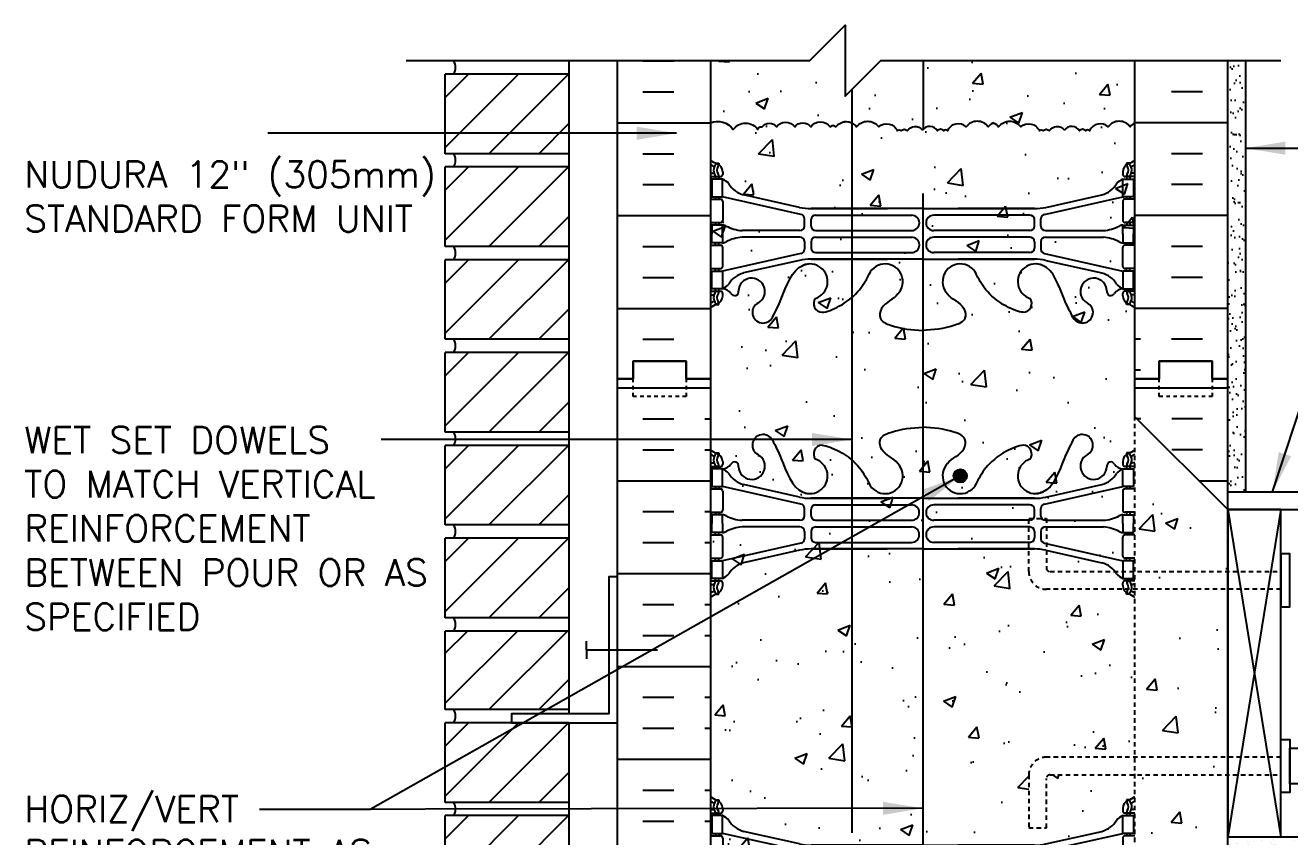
# Model space of a CAD drawing. Header units: inches. Extents: x 155.2 to 215.1, y 95.5 to 189.3.
# Drawn here: x 155.2 to 190.94, y 143.9 to 166.85 of the extents above; entities that cross this region are included whole.
import ezdxf

# ---------------------------------------------------------------- set-up
doc = ezdxf.new("R2010")
doc.units = ezdxf.units.IN
doc.header["$MEASUREMENT"] = 0
doc.linetypes.add('DASHED2', pattern=[0.375, 0.25, -0.125])
doc.linetypes.add('HIDDEN2', pattern=[0.1875, 0.125, -0.0625])
for name, color, linetype in [('HATCH', 12, 'Continuous'), ('LINE15', 9, 'Continuous'), ('LINE18', 9, 'Continuous'), ('line25', 2, 'Continuous'), ('LINE3', 3, 'Continuous'), ('LINE50', 5, 'Continuous'), ('LINE9', 9, 'Continuous'), ('TEXT', 4, 'Continuous'), ('Web_Edge', 9, 'Continuous')]:
    doc.layers.add(name, color=color, linetype=linetype)
doc.styles.add('DIM', font='romans.shx', dxfattribs={"width": 0.7})
doc.styles.add('ROMANS', font='romans.shx', dxfattribs={"height": 0.75})
doc.dimstyles.new('ext_12', dxfattribs={"dimscale": 12, "dimtxt": 0.09375, "dimasz": 0.09375, "dimexe": 0.09375, "dimexo": 0.0625, "dimgap": 0.0625, "dimtad": 1, "dimdec": 1, "dimzin": 3, "dimdsep": 46, "dimlunit": 4, "dimtxsty": 'DIM', "dimcen": 0.09, "dimdle": 0.09375, "dimclrt": 4, "dimadec": 0, "dimazin": 0, "dimtfac": 1, "dimtdec": 1, "dimtmove": 2, "dimatfit": 3, "dimfxl": 1, "dimfrac": 2, "dimtolj": 1, "dimtzin": 0, "dimarcsym": 0})
pattern_1 = [(37.5, (78.10745, 23.5292), (-0.0157483, 0.48170594), [0, -0.38, 0, -0.425, 0, -0.40625]), (7.5, (78.10745, 23.5292), (0.4424442, 0.7055365), [0, -0.205, 0, -0.3425, 0, -0.13125]), (327.5, (77.79995, 23.5292), (0.7785355, 0.0014148), [0, -0.125, 0, -0.45, 0, -0.5875]), (317.5, (77.79995, 23.5292), (0.7515317, 0.219419), [0, -0.0625, 0, -0.295, 0, -0.3375])]
pattern_2 = [(50, (174.5685, 128.8495), (3.5863, -0.31376), [0.375, -4.125]), (355, (174.5685, 128.8495), (-0.69376, 3.76096), [0.3, -3.3]), (100.451, (174.8674, 128.8234), (2.89255, 3.4472), [0.3187, -3.5057]), (46.184, (174.5685, 129.8495), (5.3362, -0.8276), [0.5625, -6.1875]), (96.636, (175.013, 129.7805), (4.6733, 4.8706), [0.47805, -5.25856]), (351.184, (174.5685, 129.8495), (4.6733, 4.8706), [0.45, -4.95]), (21, (175.0685, 129.5995), (2.98454, -2.0131), [0.375, -4.125]), (326, (175.0685, 129.5995), (1.21658, 3.62575), [0.3, -3.3]), (71.451, (175.3172, 129.4317), (4.2011, 1.61265), [0.3187, -3.5057]), (37.5, (174.5685, 128.8495), (0.0608, 1.66447), [0, -3.26, 0, -3.35, 0, -3.3125]), (7.5, (174.5685, 128.8495), (1.31535, 1.97206), [0, -1.91, 0, -3.185, 0, -1.2625]), (327.5, (173.4535, 128.8495), (2.66911, -0.112774), [0, -1.25, 0, -3.9, 0, -5.175]), (317.5, (172.9535, 128.8495), (2.91593, 0.50052), [0, -1.625, 0, -2.59, 0, -3.675])]

# ---------------------------------------------------------------- blocks, each defined once
blk = doc.blocks.new('12-inch Hinge Pin Web')
at = {"layer": 'Web_Edge'}
for p, q in [((349.969, 208.905), (350.059, 208.905)), ((350.059, 208.905), (350.059, 208.863)), ((361.677, 208.905), (361.587, 208.905)), ((361.587, 208.905), (361.587, 208.863)), ((349.823, 208.626), (349.901, 208.626)), ((349.823, 208.526), (350.107, 208.526)), ((349.969, 208.526), (349.969, 208.456)), ((350.059, 208.526), (350.059, 208.456)), ((350.169, 208.656), (350.169, 208.588)), ((361.477, 208.656), (361.477, 208.588)), ((361.823, 208.526), (361.54, 208.526)), ((361.587, 208.526), (361.587, 208.456)), ((361.677, 208.526), (361.677, 208.456)), ((361.823, 208.626), (361.746, 208.626)), ((349.823, 207.886), (350.107, 207.886)), ((349.969, 207.956), (349.969, 207.886)), ((350.059, 207.956), (350.059, 207.886)), ((352.382, 207.459), (350.164, 207.956)), ((350.169, 207.823), (350.169, 207.288)), ((352.339, 207.658), (350.758, 208.011)), ((359.265, 207.459), (361.482, 207.956)), ((359.308, 207.658), (360.889, 208.011)), ((361.477, 207.823), (361.477, 207.288)), ((361.823, 207.886), (361.54, 207.886)), ((361.587, 207.956), (361.587, 207.886)), ((361.677, 207.956), (361.677, 207.886)), ((352.48, 207.125), (352.48, 207.337)), ((352.666, 207.622), (354.823, 207.622)), ((355.823, 207.622), (352.666, 207.622)), ((352.792, 207.435), (355.511, 207.435)), ((355.823, 207.622), (358.981, 207.622)), ((358.855, 207.435), (356.135, 207.435)), ((358.981, 207.622), (356.823, 207.622)), ((359.167, 207.125), (359.167, 207.337)), ((349.823, 207.226), (350.107, 207.226)), ((349.969, 207.226), (349.969, 207.156)), ((350.059, 207.226), (350.059, 207.156)), ((352.355, 207), (350.717, 207)), ((352.667, 207.126), (352.667, 207.31)), ((352.792, 207.001), (355.511, 207.001)), ((358.855, 207.001), (356.135, 207.001)), ((358.98, 207.126), (358.98, 207.31)), ((359.292, 207), (360.93, 207)), ((361.823, 207.226), (361.54, 207.226)), ((361.587, 207.226), (361.587, 207.156)), ((361.677, 207.226), (361.677, 207.156)), ((349.969, 206.586), (349.969, 206.656)), ((350.059, 206.586), (350.059, 206.656)), ((352.355, 206.812), (350.717, 206.812)), ((352.48, 206.687), (352.48, 206.475)), ((352.667, 206.686), (352.667, 206.502)), ((352.792, 206.811), (355.511, 206.811)), ((358.855, 206.811), (356.135, 206.811)), ((358.98, 206.686), (358.98, 206.502)), ((359.167, 206.687), (359.167, 206.475)), ((359.292, 206.812), (360.93, 206.812)), ((361.587, 206.586), (361.587, 206.656)), ((361.677, 206.586), (361.677, 206.656)), ((349.823, 206.586), (350.107, 206.586)), ((352.382, 206.353), (350.164, 205.856)), ((350.169, 205.988), (350.169, 206.523)), ((352.792, 206.377), (355.511, 206.377)), ((358.855, 206.377), (356.135, 206.377)), ((359.265, 206.353), (361.482, 205.856)), ((361.477, 205.988), (361.477, 206.523)), ((361.823, 206.586), (361.54, 206.586)), ((349.823, 205.926), (350.107, 205.926)), ((349.969, 205.856), (349.969, 205.926)), ((350.059, 205.856), (350.059, 205.926)), ((352.339, 206.154), (350.758, 205.801)), ((352.666, 206.19), (354.823, 206.19)), ((355.823, 206.19), (352.666, 206.19)), ((355.823, 206.19), (358.981, 206.19)), ((358.981, 206.19), (356.823, 206.19)), ((359.308, 206.154), (360.889, 205.801)), ((361.823, 205.926), (361.54, 205.926)), ((361.587, 205.856), (361.587, 205.926)), ((361.677, 205.856), (361.677, 205.926)), ((349.823, 205.286), (350.107, 205.286)), ((349.823, 205.186), (349.901, 205.186)), ((349.969, 205.286), (349.969, 205.356)), ((350.059, 205.286), (350.059, 205.356)), ((350.169, 205.156), (350.169, 205.223)), ((361.477, 205.156), (361.477, 205.223)), ((361.823, 205.286), (361.54, 205.286)), ((361.587, 205.286), (361.587, 205.356)), ((361.677, 205.286), (361.677, 205.356)), ((361.823, 205.186), (361.746, 205.186)), ((349.969, 204.907), (350.059, 204.907)), ((350.059, 204.907), (350.059, 204.949)), ((361.587, 204.907), (361.587, 204.949)), ((361.677, 204.907), (361.587, 204.907)), ((349.969, 199.097), (350.059, 199.097)), ((350.059, 199.097), (350.059, 199.055)), ((361.677, 199.097), (361.587, 199.097)), ((361.587, 199.097), (361.587, 199.055)), ((349.823, 198.818), (349.901, 198.818)), ((350.169, 198.848), (350.169, 198.781)), ((361.477, 198.848), (361.477, 198.781)), ((361.823, 198.818), (361.746, 198.818)), ((349.823, 198.718), (350.107, 198.718)), ((349.969, 198.718), (349.969, 198.648)), ((350.059, 198.718), (350.059, 198.648)), ((361.823, 198.718), (361.54, 198.718)), ((361.587, 198.718), (361.587, 198.648)), ((361.677, 198.718), (361.677, 198.648)), ((349.823, 198.078), (350.107, 198.078)), ((349.969, 198.148), (349.969, 198.078)), ((350.059, 198.148), (350.059, 198.078)), ((352.382, 197.652), (350.164, 198.148)), ((352.339, 197.85), (350.758, 198.203)), ((359.265, 197.652), (361.482, 198.148)), ((359.308, 197.85), (360.889, 198.203)), ((361.823, 198.078), (361.54, 198.078)), ((361.587, 198.148), (361.587, 198.078)), ((361.677, 198.148), (361.677, 198.078)), ((350.169, 198.016), (350.169, 197.481)), ((352.666, 197.814), (354.823, 197.814)), ((355.823, 197.814), (352.666, 197.814)), ((355.823, 197.814), (358.981, 197.814)), ((358.981, 197.814), (356.823, 197.814)), ((361.477, 198.016), (361.477, 197.481)), ((349.823, 197.418), (350.107, 197.418)), ((349.969, 197.418), (349.969, 197.348)), ((350.059, 197.418), (350.059, 197.348)), ((352.48, 197.317), (352.48, 197.53)), ((352.667, 197.318), (352.667, 197.502)), ((352.792, 197.627), (355.511, 197.627)), ((358.855, 197.627), (356.135, 197.627)), ((358.98, 197.318), (358.98, 197.502)), ((359.167, 197.317), (359.167, 197.53)), ((361.823, 197.418), (361.54, 197.418)), ((361.587, 197.418), (361.587, 197.348)), ((361.677, 197.418), (361.677, 197.348)), ((352.355, 197.192), (350.717, 197.192)), ((352.355, 197.004), (350.717, 197.004)), ((352.792, 197.193), (355.511, 197.193)), ((352.792, 197.003), (355.511, 197.003)), ((358.855, 197.193), (356.135, 197.193)), ((358.855, 197.003), (356.135, 197.003)), ((359.292, 197.192), (360.93, 197.192)), ((359.292, 197.004), (360.93, 197.004)), ((349.823, 196.778), (350.107, 196.778)), ((349.969, 196.778), (349.969, 196.848)), ((350.059, 196.778), (350.059, 196.848)), ((350.169, 196.181), (350.169, 196.716)), ((352.48, 196.879), (352.48, 196.667)), ((352.667, 196.878), (352.667, 196.694)), ((358.98, 196.878), (358.98, 196.694)), ((359.167, 196.879), (359.167, 196.667)), ((361.477, 196.181), (361.477, 196.716)), ((361.823, 196.778), (361.54, 196.778)), ((361.587, 196.778), (361.587, 196.848)), ((361.677, 196.778), (361.677, 196.848)), ((352.382, 196.545), (350.164, 196.048)), ((352.339, 196.347), (350.758, 195.994)), ((352.666, 196.383), (354.823, 196.383)), ((355.823, 196.383), (352.666, 196.383)), ((352.792, 196.569), (355.511, 196.569)), ((355.823, 196.383), (358.981, 196.383)), ((358.855, 196.569), (356.135, 196.569)), ((358.981, 196.383), (356.823, 196.383)), ((359.265, 196.545), (361.482, 196.048)), ((359.308, 196.347), (360.889, 195.994)), ((349.823, 196.118), (350.107, 196.118)), ((349.969, 196.048), (349.969, 196.118)), ((350.059, 196.048), (350.059, 196.118)), ((361.823, 196.118), (361.54, 196.118)), ((361.587, 196.048), (361.587, 196.118)), ((361.677, 196.048), (361.677, 196.118)), ((349.969, 195.478), (349.969, 195.548)), ((350.059, 195.478), (350.059, 195.548)), ((361.587, 195.478), (361.587, 195.548)), ((361.677, 195.478), (361.677, 195.548)), ((349.823, 195.478), (350.107, 195.478)), ((349.823, 195.378), (349.901, 195.378)), ((350.169, 195.348), (350.169, 195.416)), ((361.477, 195.348), (361.477, 195.416)), ((361.823, 195.478), (361.54, 195.478)), ((361.823, 195.378), (361.746, 195.378)), ((349.969, 195.099), (350.059, 195.099)), ((350.059, 195.099), (350.059, 195.141)), ((361.587, 195.099), (361.587, 195.141)), ((361.677, 195.099), (361.587, 195.099))]:
    blk.add_line(p, q, dxfattribs=at)
for points in [[(349.864, 207.956), (350.164, 207.956), (350.164, 208.456), (349.864, 208.456)], [(361.782, 207.956), (361.482, 207.956), (361.482, 208.456), (361.782, 208.456)], [(349.864, 205.856), (350.164, 205.856), (350.164, 205.356), (349.864, 205.356)], [(361.782, 205.856), (361.482, 205.856), (361.482, 205.356), (361.782, 205.356)], [(349.864, 198.148), (350.164, 198.148), (350.164, 198.648), (349.864, 198.648)], [(361.782, 198.148), (361.482, 198.148), (361.482, 198.648), (361.782, 198.648)], [(349.864, 196.048), (350.164, 196.048), (350.164, 195.548), (349.864, 195.548)], [(361.782, 196.048), (361.482, 196.048), (361.482, 195.548), (361.782, 195.548)]]:
    blk.add_lwpolyline(points, close=True, dxfattribs=at)
for points in [[(350.164, 206.906), (350.164, 207.156), (349.864, 207.156), (349.864, 206.906)], [(361.482, 206.906), (361.482, 207.156), (361.782, 207.156), (361.782, 206.906)], [(350.164, 206.906), (350.164, 206.656), (349.864, 206.656), (349.864, 206.906)], [(361.482, 206.906), (361.482, 206.656), (361.782, 206.656), (361.782, 206.906)], [(350.164, 197.098), (350.164, 197.348), (349.864, 197.348), (349.864, 197.098)], [(361.482, 197.098), (361.482, 197.348), (361.782, 197.348), (361.782, 197.098)], [(350.164, 197.098), (350.164, 196.848), (349.864, 196.848), (349.864, 197.098)], [(361.482, 197.098), (361.482, 196.848), (361.782, 196.848), (361.782, 197.098)]]:
    blk.add_lwpolyline(points, dxfattribs=at)
for centre, radius, start, end in [((351.309, 209.126), 0.3, 27.597, 243.9425), ((352.982, 208.879), 0.242, 90, 218.2327), ((358.665, 208.879), 0.242, 321.7673, 90), ((360.337, 209.126), 0.3, 296.0575, 152.403), ((350.169, 209.363), 0.5, 226.2109, 250.5288), ((350.169, 209.363), 0.6, 234.7832, 245.0748), ((350.163, 208.71), 0.25, 140.1145, 222.4609), ((349.907, 208.8), 0.021, 343.464, 63.9957), ((350.005, 208.841), 0.045, 321.448, 139.1879), ((349.919, 208.656), 0.25, 0, 70.5288), ((350.163, 208.71), 0.16, 140.0001, 222.4609), ((350.989, 208.532), 0.375, 182.9237, 59.8675), ((360.657, 208.532), 0.375, 120.1325, 357.0763), ((361.727, 208.656), 0.25, 109.4712, 180), ((361.641, 208.841), 0.045, 40.8121, 218.552), ((361.484, 208.71), 0.16, 317.5391, 39.9999), ((361.477, 209.363), 0.5, 289.4712, 313.7891), ((361.484, 208.71), 0.25, 317.5391, 39.8855), ((361.74, 208.8), 0.021, 116.0043, 196.536), ((361.477, 209.363), 0.6, 294.9252, 305.2168), ((349.902, 208.646), 0.0196, 269.4032, 15.4901), ((350.012, 208.572), 0.045, 222.4609, 42.4609), ((350.107, 208.588), 0.0625, 270, 0), ((350.127, 208.805), 0.352, 276.1291, 321.5331), ((350.042, 208.113), 0.364, 34.9775, 70.3387), ((350.504, 208.537), 0.113, 347.8156, 154.0569), ((352.636, 208.254), 0.5, 246.2139, 71.7937), ((354.761, 208.254), 0.5, 204.819, 44.1875), ((356.886, 208.254), 0.5, 135.8125, 335.181), ((359.011, 208.254), 0.5, 108.2063, 293.7861), ((361.143, 208.537), 0.113, 25.9431, 192.1844), ((361.52, 208.805), 0.352, 218.4669, 263.8709), ((361.605, 208.113), 0.364, 109.6613, 145.0225), ((361.54, 208.588), 0.0625, 180, 270), ((361.635, 208.572), 0.045, 137.5391, 317.5391), ((361.745, 208.646), 0.0196, 164.5099, 270.5968), ((350.965, 208.725), 0.743, 212.7919, 253.8107), ((360.682, 208.725), 0.743, 286.1893, 327.2081), ((350.107, 207.823), 0.0625, 0, 90), ((361.54, 207.823), 0.0625, 90, 180), ((352.666, 209.122), 1.5, 257.4135, 270), ((352.355, 207.337), 0.125, 0, 77.3767), ((352.792, 207.31), 0.125, 90, 180), ((355.511, 207.218), 0.217, 270, 90), ((356.135, 207.218), 0.217, 90, 270), ((358.855, 207.31), 0.125, 0, 90), ((358.981, 209.122), 1.5, 270, 282.5865), ((359.292, 207.337), 0.125, 102.6233, 180), ((350.107, 207.288), 0.0625, 270, 0), ((350.16, 206.937), 0.219, 60.4937, 88.92), ((350.806, 208.167), 1.17, 242.6365, 265.6505), ((352.355, 207.125), 0.125, 270, 0), ((352.792, 207.126), 0.125, 180, 270), ((358.855, 207.126), 0.125, 270, 360), ((359.292, 207.125), 0.125, 180, 270), ((360.841, 208.167), 1.17, 274.3495, 297.3635), ((361.487, 206.937), 0.219, 91.08, 119.5063), ((361.54, 207.288), 0.0625, 180, 270), ((350.16, 206.875), 0.219, 271.08, 299.5063), ((350.806, 205.645), 1.17, 94.3495, 117.3635), ((352.355, 206.687), 0.125, 0, 90), ((352.792, 206.686), 0.125, 90, 180), ((355.511, 206.594), 0.217, 270, 90), ((356.135, 206.594), 0.217, 90, 270), ((358.855, 206.686), 0.125, 0, 90), ((359.292, 206.687), 0.125, 90, 180), ((360.841, 205.645), 1.17, 62.6365, 85.6505), ((361.487, 206.875), 0.219, 240.4937, 268.92), ((350.107, 206.523), 0.0625, 0, 90), ((352.355, 206.475), 0.125, 282.6233, 0), ((352.792, 206.502), 0.125, 180, 270), ((358.855, 206.502), 0.125, 270, 0), ((359.292, 206.475), 0.125, 180, 257.3767), ((361.54, 206.523), 0.0625, 90, 180), ((350.107, 205.988), 0.0625, 270, 0), ((352.666, 204.69), 1.5, 90, 102.5865), ((358.981, 204.69), 1.5, 77.4135, 90), ((361.54, 205.988), 0.0625, 180, 270), ((350.965, 205.087), 0.743, 106.1893, 147.2081), ((360.682, 205.087), 0.743, 32.7919, 73.8107), ((349.902, 205.166), 0.0196, 344.5099, 90.5968), ((350.163, 205.101), 0.25, 137.5391, 219.8855), ((350.012, 205.24), 0.045, 317.5391, 137.5391), ((350.163, 205.101), 0.16, 137.5391, 219.9999), ((350.107, 205.223), 0.0625, 360, 90), ((350.042, 205.699), 0.364, 289.6613, 325.0225), ((361.605, 205.699), 0.364, 214.9775, 250.3387), ((361.54, 205.223), 0.0625, 90, 180), ((361.635, 205.24), 0.045, 42.4609, 222.4609), ((361.484, 205.101), 0.16, 320.0001, 42.4609), ((361.484, 205.101), 0.25, 320.1145, 42.4609), ((361.745, 205.166), 0.0196, 89.4032, 195.4901), ((350.169, 204.449), 0.6, 114.9252, 125.2168), ((350.169, 204.449), 0.5, 109.4712, 133.7891), ((349.907, 205.012), 0.021, 296.0043, 16.536), ((350.005, 204.97), 0.045, 220.8121, 38.552), ((349.919, 205.156), 0.25, 289.4712, 360), ((361.727, 205.156), 0.25, 180, 250.5288), ((361.641, 204.97), 0.045, 141.448, 319.1879), ((361.477, 204.449), 0.5, 46.2109, 70.5288), ((361.74, 205.012), 0.021, 163.464, 243.9957), ((361.477, 204.449), 0.6, 54.7832, 65.0748), ((350.169, 199.555), 0.5, 226.2109, 250.5288), ((361.477, 199.555), 0.5, 289.4712, 313.7891), ((350.169, 199.555), 0.6, 234.7832, 245.0748), ((349.902, 198.838), 0.0196, 269.4032, 15.4901), ((350.163, 198.903), 0.25, 140.1145, 222.4609), ((349.907, 198.992), 0.021, 343.464, 63.9957), ((350.005, 199.034), 0.045, 321.448, 139.1879), ((350.012, 198.764), 0.045, 222.4609, 42.4609), ((349.919, 198.848), 0.25, 0, 70.5288), ((350.163, 198.903), 0.16, 140.0001, 222.4609), ((350.107, 198.781), 0.0625, 270, 0), ((361.727, 198.848), 0.25, 109.4712, 180), ((361.54, 198.781), 0.0625, 180, 270), ((361.635, 198.764), 0.045, 137.5391, 317.5391), ((361.641, 199.034), 0.045, 40.8121, 218.552), ((361.484, 198.903), 0.16, 317.5391, 39.9999), ((361.484, 198.903), 0.25, 317.5391, 39.8855), ((361.74, 198.992), 0.021, 116.0043, 196.536), ((361.745, 198.838), 0.0196, 164.5099, 270.5968), ((361.477, 199.555), 0.6, 294.9252, 305.2168), ((350.042, 198.306), 0.364, 34.9775, 70.3387), ((350.965, 198.917), 0.743, 212.7919, 253.8107), ((360.682, 198.917), 0.743, 286.1893, 327.2081), ((361.605, 198.306), 0.364, 109.6613, 145.0225), ((350.107, 198.016), 0.0625, 0, 90), ((361.54, 198.016), 0.0625, 90, 180), ((352.666, 199.314), 1.5, 257.4135, 270), ((358.981, 199.314), 1.5, 270, 282.5865), ((350.107, 197.481), 0.0625, 270, 0), ((350.16, 197.13), 0.219, 60.4937, 88.92), ((350.806, 198.359), 1.17, 242.6365, 265.6505), ((352.355, 197.317), 0.125, 270, 0), ((352.355, 197.53), 0.125, 0, 77.3767), ((352.792, 197.502), 0.125, 90, 180), ((352.792, 197.318), 0.125, 180, 270), ((355.511, 197.41), 0.217, 270, 90), ((356.135, 197.41), 0.217, 90, 270), ((358.855, 197.502), 0.125, 0, 90), ((358.855, 197.318), 0.125, 270, 360), ((359.292, 197.53), 0.125, 102.6233, 180), ((359.292, 197.317), 0.125, 180, 270), ((360.841, 198.359), 1.17, 274.3495, 297.3635), ((361.487, 197.13), 0.219, 91.08, 119.5063), ((361.54, 197.481), 0.0625, 180, 270), ((350.806, 195.837), 1.17, 94.3495, 117.3635), ((352.355, 196.879), 0.125, 0, 90), ((352.792, 196.878), 0.125, 90, 180), ((355.511, 196.786), 0.217, 270, 90), ((356.135, 196.786), 0.217, 90, 270), ((358.855, 196.878), 0.125, 0, 90), ((359.292, 196.879), 0.125, 90, 180), ((360.841, 195.837), 1.17, 62.6365, 85.6505), ((350.107, 196.716), 0.0625, 0, 90), ((350.16, 197.067), 0.219, 271.08, 299.5063), ((352.355, 196.667), 0.125, 282.6233, 0), ((352.792, 196.694), 0.125, 180, 270), ((358.855, 196.694), 0.125, 270, 0), ((359.292, 196.667), 0.125, 180, 257.3767), ((361.487, 197.067), 0.219, 240.4937, 268.92), ((361.54, 196.716), 0.0625, 90, 180), ((352.666, 194.883), 1.5, 90, 102.5865), ((352.636, 195.75), 0.5, 288.2063, 113.7861), ((354.761, 195.75), 0.5, 315.8125, 155.181), ((356.886, 195.75), 0.5, 24.819, 224.1875), ((359.011, 195.75), 0.5, 66.2139, 251.7937), ((358.981, 194.883), 1.5, 77.4135, 90), ((350.107, 196.181), 0.0625, 270, 0), ((350.965, 195.28), 0.743, 106.1893, 147.2081), ((360.682, 195.28), 0.743, 32.7919, 73.8107), ((361.54, 196.181), 0.0625, 180, 270), ((350.042, 195.891), 0.364, 289.6613, 325.0225), ((350.127, 195.199), 0.352, 38.4669, 83.8709), ((350.989, 195.472), 0.375, 300.1325, 177.0763), ((360.657, 195.472), 0.375, 2.9237, 239.8675), ((361.52, 195.199), 0.352, 96.1291, 141.5331), ((361.605, 195.891), 0.364, 214.9775, 250.3387), ((350.169, 194.641), 0.6, 114.9252, 125.2168), ((349.902, 195.359), 0.0196, 344.5099, 90.5968), ((350.163, 195.294), 0.25, 137.5391, 219.8855), ((349.907, 195.204), 0.021, 296.0043, 16.536), ((350.005, 195.163), 0.045, 220.8121, 38.552), ((350.012, 195.432), 0.045, 317.5391, 137.5391), ((350.163, 195.294), 0.16, 137.5391, 219.9999), ((349.919, 195.348), 0.25, 289.4712, 360), ((350.107, 195.416), 0.0625, 360, 90), ((350.504, 195.467), 0.113, 205.9431, 12.1844), ((352.982, 195.125), 0.242, 141.7673, 270), ((358.665, 195.125), 0.242, 270, 38.2327), ((361.143, 195.467), 0.113, 167.8156, 334.0569), ((361.54, 195.416), 0.0625, 90, 180), ((361.727, 195.348), 0.25, 180, 250.5288), ((361.635, 195.432), 0.045, 42.4609, 222.4609), ((361.641, 195.163), 0.045, 141.448, 319.1879), ((361.484, 195.294), 0.16, 320.0001, 42.4609), ((361.484, 195.294), 0.25, 320.1145, 42.4609), ((361.74, 195.204), 0.021, 163.464, 243.9957), ((361.745, 195.359), 0.0196, 89.4032, 195.4901), ((361.477, 194.641), 0.6, 54.7832, 65.0748), ((350.169, 194.641), 0.5, 109.4712, 133.7891), ((351.309, 194.878), 0.3, 116.0575, 332.403), ((360.337, 194.878), 0.3, 207.597, 63.9425), ((361.477, 194.641), 0.5, 46.2109, 70.5288)]:
    blk.add_arc(centre, radius, start, end, dxfattribs=at)
for points, knots in [([(355.119, 208.603), (355.012, 208.766), (354.652, 208.856), (354.575, 209.352), (355.123, 209.588), (355.527, 209.616), (355.823, 209.637)], [0.229407, 0.229407, 0.229407, 0.229407, 0.844432, 1.128849, 1.464331, 2.389004, 2.389004, 2.389004, 2.389004]), ([(356.527, 208.603), (356.635, 208.766), (356.995, 208.856), (357.072, 209.352), (356.524, 209.588), (356.12, 209.616), (355.823, 209.637)], [0.229407, 0.229407, 0.229407, 0.229407, 0.844432, 1.128849, 1.464331, 2.389004, 2.389004, 2.389004, 2.389004]), ([(351.575, 209.265), (351.661, 209.098), (351.914, 208.608), (352.128, 207.859), (352.538, 207.764), (352.595, 207.756)], [0, 0, 0, 0, 0.579211, 1.703896, 1.875321, 1.875321, 1.875321, 1.875321]), ([(352.982, 209.121), (353.103, 209.123), (353.937, 208.766), (354.176, 208.309), (354.317, 208.026)], [0.038125, 0.038125, 0.038125, 0.038125, 0.320663, 1.258119, 1.258119, 1.258119, 1.258119]), ([(358.665, 209.121), (358.544, 209.123), (357.71, 208.766), (357.471, 208.309), (357.33, 208.026)], [0.038125, 0.038125, 0.038125, 0.038125, 0.320663, 1.258119, 1.258119, 1.258119, 1.258119]), ([(360.072, 209.265), (359.986, 209.098), (359.733, 208.608), (359.519, 207.859), (359.109, 207.764), (359.052, 207.756)], [0, 0, 0, 0, 0.579211, 1.703896, 1.875321, 1.875321, 1.875321, 1.875321]), ([(351.575, 194.739), (351.661, 194.906), (351.914, 195.396), (352.128, 196.145), (352.538, 196.24), (352.595, 196.248)], [0, 0, 0, 0, 0.579211, 1.703896, 1.875321, 1.875321, 1.875321, 1.875321]), ([(360.072, 194.739), (359.986, 194.906), (359.733, 195.396), (359.519, 196.145), (359.109, 196.24), (359.052, 196.248)], [0, 0, 0, 0, 0.579211, 1.703896, 1.875321, 1.875321, 1.875321, 1.875321]), ([(352.982, 194.883), (353.103, 194.881), (353.937, 195.239), (354.176, 195.695), (354.317, 195.979)], [0.038125, 0.038125, 0.038125, 0.038125, 0.320663, 1.258119, 1.258119, 1.258119, 1.258119]), ([(358.665, 194.883), (358.544, 194.881), (357.71, 195.239), (357.471, 195.695), (357.33, 195.979)], [0.038125, 0.038125, 0.038125, 0.038125, 0.320663, 1.258119, 1.258119, 1.258119, 1.258119]), ([(355.119, 195.401), (355.012, 195.238), (354.652, 195.148), (354.575, 194.652), (355.123, 194.416), (355.527, 194.388), (355.823, 194.367)], [0.229407, 0.229407, 0.229407, 0.229407, 0.844432, 1.128849, 1.464331, 2.389004, 2.389004, 2.389004, 2.389004]), ([(356.527, 195.401), (356.635, 195.238), (356.995, 195.148), (357.072, 194.652), (356.524, 194.416), (356.12, 194.388), (355.823, 194.367)], [0.229407, 0.229407, 0.229407, 0.229407, 0.844432, 1.128849, 1.464331, 2.389004, 2.389004, 2.389004, 2.389004])]:
    blk.add_open_spline(points, degree=3, knots=knots, dxfattribs=at)
for points in [[(352.667, 207.131), (352.667, 207.305)], [(358.98, 207.131), (358.98, 207.305)], [(352.667, 206.681), (352.667, 206.507)], [(358.98, 206.681), (358.98, 206.507)], [(352.667, 197.323), (352.667, 197.497)], [(358.98, 197.323), (358.98, 197.497)], [(352.667, 196.873), (352.667, 196.699)], [(358.98, 196.873), (358.98, 196.699)]]:
    blk.add_open_spline(points, degree=1, dxfattribs=at)

msp = doc.modelspace()

# ---------------------------------------------------------------- hatches: boundary and pattern name
at = {"layer": 'HATCH'}
h = msp.add_hatch(dxfattribs=at)
h.set_pattern_fill('AR-CONC', color=256, scale=0.5, style=0)
h.set_pattern_definition(pattern_2)
h.paths.add_polyline_path([(183.34, 163.97, -0.520567), (183.866, 163.86, -0.520567), (183.976, 163.86, -0.520567), (184.147, 163.86, -0.520567), (184.576, 163.884, -0.520567), (185.004, 163.86, -0.520567), (185.175, 163.86, -0.520567), (185.286, 163.86, -0.520567), (185.812, 163.97, -0.520567), (186.436, 163.97, -0.123998), (186.569, 164.085), (186.569, 165.846), (179.381, 165.846), (178.381, 164.846), (178.381, 166.846), (177.381, 165.846), (174.569, 165.846), (174.569, 164.092, -0.34551), (175.213, 163.897, -0.520567), (175.91, 163.897, -0.520567), (176.033, 163.97, -0.520567), (176.437, 163.97, -0.520567), (176.951, 163.97, -0.520567), (177.404, 163.97, -0.520567), (177.954, 163.97, -0.520567), (178.114, 163.97, -0.520567), (178.701, 163.97, -0.520567), (179.325, 163.97, -0.520567), (179.851, 163.86, -0.520567), (179.962, 163.86, -0.520567), (180.133, 163.86, -0.520567), (180.561, 163.884, -0.520567), (180.99, 163.86, -0.520567), (181.161, 163.86, -0.520567), (181.271, 163.86, -0.520567), (181.798, 163.97, -0.520567), (182.422, 163.97, -0.135269), (182.569, 164.091, -0.135269), (182.715, 163.97, -0.520567)])
h = msp.add_hatch(dxfattribs=at)
h.set_pattern_fill('ANSI31', color=256, scale=8, style=0)
h.set_pattern_definition([(45, (93.2841, 75.2623), (-0.707107, 0.707107), [])])
h.paths.add_polyline_path([(170.569, 165.849), (167.069, 165.849), (167.069, 165.84), (170.569, 165.84)])
h = msp.add_hatch(dxfattribs=at)
h.set_pattern_fill('AR-SAND', color=256, scale=0.25, style=0)
h.set_pattern_definition(pattern_1)
h.paths.add_polyline_path([(189.694, 165.849), (189.194, 165.849), (189.194, 156.849), (189.194, 153.649), (189.694, 153.649)])
h = msp.add_hatch(dxfattribs=at)
h.set_pattern_fill('ANSI31', color=256, scale=8, style=0)
h.set_pattern_definition([(45, (93.2841, 72.6373), (-0.707107, 0.707107), [])])
h.paths.add_polyline_path([(170.569, 163.215), (170.569, 165.465), (167.069, 165.465), (167.069, 163.215)])
h = msp.add_hatch(dxfattribs=at)
h.set_pattern_fill('AR-CONC', color=256, scale=0.5, style=0)
h.set_pattern_definition(pattern_2)
h.paths.add_polyline_path([(180.99, 163.86, 0.520567), (180.561, 163.884, 0.520567), (180.133, 163.86, 0.520567), (179.962, 163.86, 0.520567), (179.851, 163.86, 0.520567), (179.325, 163.97, 0.520567), (178.701, 163.97, 0.520567), (178.114, 163.97, 0.520567), (177.954, 163.97, 0.520567), (177.404, 163.97, 0.520567), (176.951, 163.97, 0.520567), (176.437, 163.97, 0.520567), (176.033, 163.97, 0.520567), (175.91, 163.897, 0.520567), (175.213, 163.897, 0.34551), (174.569, 164.092), (174.569, 156.849), (174.569, 138.849), (174.569, 129.849), (177.381, 129.849), (178.381, 130.849), (178.381, 128.849), (179.381, 129.849), (186.569, 129.849), (186.569, 138.849), (186.569, 141.274), (186.569, 145.649), (184.165, 145.649, 0.414214), (184.065, 145.549), (184.065, 144.149), (183.565, 144.149), (183.565, 145.649, -0.414214), (184.065, 146.149), (186.569, 146.149), (186.569, 150.899), (184.065, 150.899, -0.414214), (183.565, 151.399), (183.565, 152.899), (184.065, 152.899), (184.065, 151.499, 0.414214), (184.165, 151.399), (186.569, 151.399), (186.569, 155.774), (186.569, 164.085, 0.123998), (186.436, 163.97, 0.520567), (185.812, 163.97, 0.520567), (185.286, 163.86, 0.520567), (185.175, 163.86, 0.520567), (185.004, 163.86, 0.520567), (184.576, 163.884, 0.520567), (184.147, 163.86, 0.520567), (183.976, 163.86, 0.520567), (183.866, 163.86, 0.520567), (183.34, 163.97, 0.520567), (182.715, 163.97, 0.135269), (182.569, 164.091, 0.135269), (182.422, 163.97, 0.520567), (181.798, 163.97, 0.520567), (181.271, 163.86, 0.520567), (181.161, 163.86, 0.520567)])
h = msp.add_hatch(dxfattribs=at)
h.set_pattern_fill('ANSI31', color=256, scale=8, style=0)
h.set_pattern_definition([(45, (93.2841, 70.0123), (-0.707107, 0.707107), [])])
h.paths.add_polyline_path([(170.569, 160.59), (170.569, 162.84), (167.069, 162.84), (167.069, 160.59)])
h = msp.add_hatch(dxfattribs=at)
h.set_pattern_fill('ANSI31', color=256, scale=8, style=0)
h.set_pattern_definition([(45, (93.2841, 67.3873), (-0.707107, 0.707107), [])])
h.paths.add_polyline_path([(170.569, 157.965), (170.569, 160.215), (167.069, 160.215), (167.069, 157.965)])
h = msp.add_hatch(dxfattribs=at)
h.set_pattern_fill('ANSI31', color=256, scale=8, style=0)
h.set_pattern_definition([(45, (93.2841, 64.7623), (-0.707107, 0.707107), [])])
h.paths.add_polyline_path([(170.569, 155.34), (170.569, 157.59), (167.069, 157.59), (167.069, 155.34)])
h = msp.add_hatch(dxfattribs=at)
h.set_pattern_fill('INSUL', color=256, scale=7, style=0)
h.set_pattern_definition([(0, (-2751.593, -258.16), (0, 2.625), []), (0, (-2751.593, -257.285), (0, 2.625), [0.875, -0.875]), (0, (-2751.593, -256.41), (0, 2.625), [0.875, -0.875])])
h.paths.add_polyline_path([(171.944, 138.849), (172.381, 138.849), (172.381, 139.349), (173.881, 139.349), (173.881, 138.849), (174.569, 138.849), (174.569, 156.849), (173.881, 156.849), (173.881, 157.349), (172.381, 157.349), (172.381, 156.849), (171.944, 156.849)])
h = msp.add_hatch(dxfattribs=at)
h.set_pattern_fill('INSUL', color=256, scale=7, style=0)
h.set_pattern_definition([(180, (3112.73, -258.16), (0, 2.625), []), (180, (3112.73, -257.285), (0, 2.625), [0.875, -0.875]), (180, (3112.73, -256.41), (0, 2.625), [0.875, -0.875])])
h.paths.add_polyline_path([(189.194, 143.899), (186.569, 141.274), (186.569, 138.849), (187.256, 138.849), (187.256, 139.349), (188.756, 139.349), (188.756, 138.849), (189.194, 138.849)])
h.paths.add_polyline_path([(186.569, 155.774), (189.194, 153.149), (189.194, 156.849), (188.756, 156.849), (188.756, 157.349), (187.256, 157.349), (187.256, 156.849), (186.569, 156.849)])
h = msp.add_hatch(dxfattribs=at)
h.set_pattern_fill('ANSI31', color=256, scale=8, style=0)
h.set_pattern_definition([(45, (93.2841, 62.1373), (-0.707107, 0.707107), [])])
h.paths.add_polyline_path([(170.569, 152.715), (170.569, 154.965), (167.069, 154.965), (167.069, 152.715)])
h = msp.add_hatch(dxfattribs=at)
h.set_pattern_fill('AR-CONC', color=256, scale=0.5, style=0)
h.set_pattern_definition([(50, (53.1445, -6.7397), (3.5863, -0.31376), [0.375, -4.125]), (355, (53.1445, -6.7397), (-0.693757, 3.76096), [0.3, -3.3]), (100.4514, (53.4433, -6.766), (2.892547, 3.4472), [0.3187, -3.50571]), (46.1842, (53.1445, -5.7397), (5.336205, -0.827595), [0.5625, -6.1875]), (96.6356, (53.589, -5.8087), (4.67331, 4.87059), [0.47805, -5.25856]), (351.1842, (53.1445, -5.74), (4.67331, 4.8706), [0.45, -4.95]), (21, (53.6445, -5.9897), (2.984535, -2.013094), [0.375, -4.125]), (326, (53.6445, -5.9897), (1.216577, 3.62575), [0.3, -3.3]), (71.4514, (53.8932, -6.1575), (4.201113, 1.61265), [0.3187, -3.50571]), (37.5, (53.1445, -6.7397), (0.060799, 1.664469), [0, -3.26, 0, -3.35, 0, -3.3125]), (7.5, (53.1445, -6.7397), (1.315348, 1.972059), [0, -1.91, 0, -3.185, 0, -1.2625]), (327.5, (52.0295, -6.7397), (2.669112, -0.112774), [0, -1.25, 0, -3.9, 0, -5.175]), (317.5, (51.5295, -6.7397), (2.91593, 0.500525), [0, -1.625, 0, -2.59, 0, -3.675])])
h.paths.add_polyline_path([(189.194, 150.587), (186.569, 150.587), (186.569, 146.462), (189.194, 146.462)])
h.paths.add_polyline_path([(189.194, 145.024), (189.194, 145.962), (186.569, 145.962), (186.569, 142.399)])
h.paths.add_polyline_path([(186.569, 154.649), (186.569, 151.087), (189.194, 151.087), (189.194, 152.024)])
h = msp.add_hatch(dxfattribs=at)
h.set_pattern_fill('ANSI31', color=256, scale=8, style=0)
h.set_pattern_definition([(45, (93.2841, 59.5123), (-0.707107, 0.707107), [])])
h.paths.add_polyline_path([(170.569, 150.09), (170.569, 152.34), (167.069, 152.34), (167.069, 150.09)])
h = msp.add_hatch(dxfattribs=at)
h.set_pattern_fill('ANSI31', color=256, scale=8, style=0)
h.set_pattern_definition([(45, (93.2841, 54.2921), (-0.707107, 0.707107), [])])
h.paths.add_polyline_path([(170.569, 144.87), (170.569, 147.12), (167.069, 147.12), (167.069, 144.87)])
h = msp.add_hatch(dxfattribs=at)
h.set_pattern_fill('ANSI31', color=256, scale=8, style=0)
h.set_pattern_definition([(45, (93.2841, 51.6671), (-0.707107, 0.707107), [])])
h.paths.add_polyline_path([(170.569, 142.245), (170.569, 144.495), (167.069, 144.495), (167.069, 142.245)])
h = msp.add_hatch(dxfattribs=at)
h.set_pattern_fill('AR-SAND', color=256, scale=0.25, style=0)
h.set_pattern_definition(pattern_1)
h.paths.add_polyline_path([(204.99, 143.399), (204.99, 143.899), (189.194, 143.899), (189.194, 143.399)])
at = {"layer": 'LINE3'}
msp.add_hatch(color=256, dxfattribs=at).paths.add_polyline_path([(181.444, 154.102, 1), (181.819, 154.102, 1)])

# ---------------------------------------------------------------- linework, layer by layer
at = {"layer": 'HATCH'}
for p, q in [((172.657, 165.84), (173.532, 165.84)), ((188.48, 165.84), (187.605, 165.84)), ((172.657, 164.965), (173.532, 164.965)), ((188.48, 164.965), (187.605, 164.965)), ((171.944, 164.09), (174.569, 164.09)), ((189.194, 164.09), (186.569, 164.09)), ((172.657, 163.215), (173.532, 163.215)), ((188.48, 163.215), (187.605, 163.215)), ((172.657, 162.34), (173.532, 162.34)), ((188.48, 162.34), (187.605, 162.34)), ((171.944, 161.465), (174.569, 161.465)), ((189.194, 161.465), (186.569, 161.465)), ((172.657, 160.59), (173.532, 160.59)), ((188.48, 160.59), (187.605, 160.59)), ((172.657, 159.715), (173.532, 159.715)), ((188.48, 159.715), (187.605, 159.715)), ((171.944, 158.84), (174.569, 158.84)), ((189.194, 158.84), (186.569, 158.84)), ((172.657, 157.965), (173.532, 157.965)), ((186.73, 157.965), (186.569, 157.965)), ((188.48, 157.965), (187.605, 157.965)), ((186.73, 157.09), (186.569, 157.09)), ((167.069, 149.086), (167.697, 149.715)), ((167.069, 147.672), (169.112, 149.715)), ((168.306, 147.495), (170.526, 149.715)), ((169.72, 147.495), (170.569, 148.344))]:
    msp.add_line(p, q, dxfattribs=at)
at = {"layer": 'HATCH', "linetype": 'Continuous'}
for p, q in [((189.194, 153.149), (190.694, 143.899)), ((190.694, 153.149), (189.194, 143.899))]:
    msp.add_line(p, q, dxfattribs=at)
at = {"layer": 'HATCH'}
for points in [[(174.563, 164.09, -0.348494), (175.213, 163.897, -0.520567), (175.91, 163.897, -0.520567), (176.033, 163.97, -0.520567), (176.437, 163.97, -0.520567), (176.951, 163.97, -0.520567), (177.404, 163.97, -0.520567), (177.954, 163.97, -0.520567), (178.114, 163.97, -0.520567), (178.701, 163.97, -0.520567), (179.325, 163.97, -0.520567), (179.851, 163.86, -0.520567), (179.962, 163.86, -0.520567), (180.133, 163.86, -0.520567), (180.561, 163.884)], [(182.569, 164.091, 0.135269), (182.422, 163.97, 0.520567), (181.798, 163.97, 0.520567), (181.271, 163.86, 0.520567), (181.161, 163.86, 0.520567), (180.99, 163.86, 0.520567), (180.561, 163.884)], [(182.569, 164.091, -0.135269), (182.715, 163.97, -0.520567), (183.34, 163.97, -0.520567), (183.866, 163.86, -0.520567), (183.976, 163.86, -0.520567), (184.147, 163.86, -0.520567), (184.576, 163.884)], [(186.583, 164.091, 0.135269), (186.436, 163.97, 0.520567), (185.812, 163.97, 0.520567), (185.286, 163.86, 0.520567), (185.175, 163.86, 0.520567), (185.004, 163.86, 0.520567), (184.576, 163.884)]]:
    msp.add_lwpolyline(points, format="xyb", dxfattribs=at)
for centre in [(166.95, 165.653), (166.95, 163.028), (166.95, 160.403), (166.95, 157.778), (166.95, 155.153), (166.95, 152.528), (166.95, 149.903), (166.95, 147.307), (166.95, 144.682)]:
    msp.add_arc(centre, 0.413, 333.033, 26.967, dxfattribs=at)
at = {"layer": 'LINE15', "color": 8, "linetype": 'HIDDEN2'}
msp.add_lwpolyline([(184.065, 150.899, -0.414214), (183.565, 151.399), (183.565, 152.899), (184.065, 152.899), (184.065, 151.499, 0.414214), (184.165, 151.399)], format="xyb", dxfattribs=at)
at = {"layer": 'LINE15', "linetype": 'HIDDEN2'}
for points in [[(184.165, 151.399), (190.694, 151.399)], [(190.694, 150.899), (184.065, 150.899)], [(190.694, 146.149), (184.065, 146.149)], [(184.165, 145.649), (190.694, 145.649)]]:
    msp.add_lwpolyline(points, dxfattribs=at)
msp.add_lwpolyline([(184.065, 146.149, 0.414214), (183.565, 145.649), (183.565, 144.149), (184.065, 144.149), (184.065, 145.549, -0.414214), (184.165, 145.649)], format="xyb", dxfattribs=at)
at = {"layer": 'LINE18'}
for points in [[(190.694, 150.399), (190.944, 150.399), (190.944, 151.899), (190.694, 151.899)], [(190.694, 146.649), (190.944, 146.649), (190.944, 145.149), (190.694, 145.149)], [(190.944, 146.399), (191.444, 146.399), (191.444, 145.399), (190.944, 145.399)]]:
    msp.add_lwpolyline(points, close=True, dxfattribs=at)
at = {"layer": 'line25'}
for p, q in [((167.069, 165.84), (167.069, 165.849)), ((170.569, 165.84), (167.069, 165.84)), ((170.569, 165.849), (170.569, 147.37)), ((174.569, 165.846), (174.569, 156.849)), ((186.569, 155.774), (186.569, 165.846)), ((167.069, 163.215), (167.069, 165.465)), ((170.569, 165.465), (167.069, 165.465)), ((170.569, 163.215), (167.069, 163.215)), ((167.069, 160.59), (167.069, 162.84)), ((170.569, 162.84), (167.069, 162.84)), ((170.569, 160.59), (167.069, 160.59)), ((167.069, 157.965), (167.069, 160.215)), ((170.569, 160.215), (167.069, 160.215)), ((170.569, 157.965), (167.069, 157.965)), ((167.069, 155.34), (167.069, 157.59)), ((170.569, 157.59), (167.069, 157.59)), ((174.569, 156.849), (174.569, 138.849)), ((189.194, 153.149), (186.569, 155.774)), ((170.569, 155.34), (167.069, 155.34)), ((170.569, 154.965), (167.069, 154.965)), ((167.069, 152.715), (167.069, 154.965)), ((189.194, 153.149), (204.99, 153.149)), ((189.194, 153.149), (189.194, 143.899)), ((170.569, 152.715), (167.069, 152.715)), ((167.069, 150.09), (167.069, 152.34)), ((170.569, 152.34), (167.069, 152.34)), ((189.194, 151.399), (189.194, 150.649)), ((170.569, 150.09), (167.069, 150.09)), ((167.069, 147.495), (167.069, 149.715)), ((170.569, 149.715), (167.069, 149.715)), ((170.569, 147.495), (167.069, 147.495)), ((167.069, 144.87), (167.069, 147.12)), ((170.569, 147.12), (167.069, 147.12)), ((170.569, 147.12), (170.569, 129.849)), ((170.569, 144.87), (167.069, 144.87)), ((167.069, 142.245), (167.069, 144.495)), ((170.569, 144.495), (167.069, 144.495)), ((189.194, 143.899), (204.99, 143.899)), ((189.194, 143.899), (192.194, 143.899))]:
    msp.add_line(p, q, dxfattribs=at)
msp.add_lwpolyline([(189.194, 143.899), (190.694, 143.899), (190.694, 153.149), (189.194, 153.149)], close=True, dxfattribs=at)
at = {"layer": 'LINE3'}
for p, q in [((180.592, 163.917), (180.592, 165.849)), ((178.568, 165.033), (178.568, 144.012)), ((180.569, 162.087), (180.569, 150.649)), ((180.569, 150.649), (180.569, 144.649)), ((180.569, 144.649), (180.569, 129.849))]:
    msp.add_line(p, q, dxfattribs=at)
msp.add_circle((181.631, 154.102), 0.188, dxfattribs=at)
at = {"layer": 'LINE50'}
for p, q in [((171.944, 156.849), (171.944, 165.849)), ((189.194, 156.849), (189.194, 165.849)), ((171.944, 138.849), (171.944, 156.849)), ((189.194, 150.649), (189.194, 156.849)), ((189.194, 138.849), (189.194, 153.649))]:
    msp.add_line(p, q, dxfattribs=at)
for points in [[(174.569, 156.849), (173.881, 156.849), (173.881, 157.349), (172.381, 157.349), (172.381, 156.849), (171.944, 156.849)], [(171.944, 156.849), (172.381, 156.849), (172.381, 157.349), (173.881, 157.349), (173.881, 156.849), (174.569, 156.849)], [(186.569, 156.849), (187.256, 156.849), (187.256, 157.349), (188.756, 157.349), (188.756, 156.849), (189.194, 156.849)], [(189.194, 156.849), (188.756, 156.849), (188.756, 157.349), (187.256, 157.349), (187.256, 156.849), (186.569, 156.849)]]:
    msp.add_lwpolyline(points, dxfattribs=at)
at = {"layer": 'LINE9'}
for p, q in [((189.694, 165.849), (189.694, 153.649)), ((189.194, 153.649), (204.99, 153.649)), ((171.069, 149.182), (171.069, 149.432)), ((171.069, 149.182), (173.069, 149.182)), ((171.069, 149.182), (171.069, 148.932))]:
    msp.add_line(p, q, dxfattribs=at)
at = {"layer": 'LINE9', "linetype": 'HIDDEN2'}
msp.add_line((186.569, 141.274), (186.569, 155.774), dxfattribs=at)
at = {"layer": 'LINE9'}
msp.add_lwpolyline([(165.968, 165.846), (177.381, 165.846), (178.381, 166.846), (178.381, 164.846), (179.381, 165.846), (190.697, 165.846)], dxfattribs=at)
at = {"layer": 'LINE9', "linetype": 'DASHED2', "ltscale": 0.15}
for points in [[(173.881, 156.849), (173.881, 156.849), (173.881, 156.349), (172.381, 156.349), (172.381, 156.849), (172.381, 156.849)], [(173.881, 156.849), (173.881, 156.849), (173.881, 156.349), (172.381, 156.349), (172.381, 156.849), (172.381, 156.849)], [(188.756, 156.849), (188.756, 156.849), (188.756, 156.349), (187.256, 156.349), (187.256, 156.849), (187.256, 156.849)], [(188.756, 156.849), (188.756, 156.849), (188.756, 156.349), (187.256, 156.349), (187.256, 156.849), (187.256, 156.849)]]:
    msp.add_lwpolyline(points, dxfattribs=at)
at = {"layer": 'LINE9'}
msp.add_lwpolyline([(171.944, 151.245), (171.694, 151.245), (171.694, 147.37), (168.944, 147.37), (168.944, 147.12), (171.944, 147.12)], close=True, dxfattribs=at)
at = {"layer": 'Web_Edge'}
for p, q in [((174.569, 162.666), (174.646, 162.666)), ((174.715, 162.945), (174.805, 162.945)), ((174.805, 162.945), (174.805, 162.903)), ((174.915, 162.696), (174.915, 162.628)), ((186.223, 162.696), (186.223, 162.628)), ((186.423, 162.945), (186.333, 162.945)), ((186.333, 162.945), (186.333, 162.903)), ((186.569, 162.666), (186.491, 162.666)), ((174.569, 162.566), (174.852, 162.566)), ((174.715, 162.566), (174.715, 162.496)), ((174.805, 162.566), (174.805, 162.496)), ((186.569, 162.566), (186.285, 162.566)), ((186.333, 162.566), (186.333, 162.496)), ((186.423, 162.566), (186.423, 162.496)), ((174.569, 161.926), (174.852, 161.926)), ((174.715, 161.996), (174.715, 161.926)), ((174.805, 161.996), (174.805, 161.926)), ((177.127, 161.499), (174.91, 161.996)), ((177.084, 161.697), (175.503, 162.05)), ((184.01, 161.499), (186.228, 161.996)), ((184.053, 161.697), (185.634, 162.05)), ((186.569, 161.926), (186.285, 161.926)), ((186.333, 161.996), (186.333, 161.926)), ((186.423, 161.996), (186.423, 161.926)), ((174.915, 161.863), (174.915, 161.328)), ((177.411, 161.661), (179.569, 161.661)), ((180.569, 161.661), (177.411, 161.661)), ((180.569, 161.661), (183.726, 161.661)), ((183.726, 161.661), (181.569, 161.661)), ((186.223, 161.863), (186.223, 161.328)), ((174.569, 161.266), (174.852, 161.266)), ((174.715, 161.266), (174.715, 161.196)), ((174.805, 161.266), (174.805, 161.196)), ((177.225, 161.165), (177.225, 161.377)), ((177.412, 161.166), (177.412, 161.35)), ((177.537, 161.475), (180.257, 161.475)), ((183.6, 161.475), (180.88, 161.475)), ((183.725, 161.166), (183.725, 161.35)), ((183.912, 161.165), (183.912, 161.377)), ((186.569, 161.266), (186.285, 161.266)), ((186.333, 161.266), (186.333, 161.196)), ((186.423, 161.266), (186.423, 161.196)), ((177.1, 161.04), (175.462, 161.04)), ((177.1, 160.852), (175.462, 160.852)), ((177.537, 161.041), (180.257, 161.041)), ((177.537, 160.851), (180.257, 160.851)), ((183.6, 161.041), (180.88, 161.041)), ((183.6, 160.851), (180.88, 160.851)), ((184.037, 161.04), (185.675, 161.04)), ((184.037, 160.852), (185.675, 160.852)), ((174.569, 160.626), (174.852, 160.626)), ((174.715, 160.626), (174.715, 160.696)), ((174.805, 160.626), (174.805, 160.696)), ((174.915, 160.028), (174.915, 160.563)), ((177.225, 160.727), (177.225, 160.514)), ((177.412, 160.726), (177.412, 160.542)), ((183.725, 160.726), (183.725, 160.542)), ((183.912, 160.727), (183.912, 160.514)), ((186.223, 160.028), (186.223, 160.563)), ((186.569, 160.626), (186.285, 160.626)), ((186.333, 160.626), (186.333, 160.696)), ((186.423, 160.626), (186.423, 160.696)), ((177.127, 160.392), (174.91, 159.896)), ((177.084, 160.194), (175.503, 159.841)), ((177.411, 160.23), (179.569, 160.23)), ((180.569, 160.23), (177.411, 160.23)), ((177.537, 160.417), (180.257, 160.417)), ((180.569, 160.23), (183.726, 160.23)), ((183.6, 160.417), (180.88, 160.417)), ((183.726, 160.23), (181.569, 160.23)), ((184.01, 160.392), (186.228, 159.896)), ((184.053, 160.194), (185.634, 159.841)), ((174.569, 159.966), (174.852, 159.966)), ((174.715, 159.896), (174.715, 159.966)), ((174.805, 159.896), (174.805, 159.966)), ((186.569, 159.966), (186.285, 159.966)), ((186.333, 159.896), (186.333, 159.966)), ((186.423, 159.896), (186.423, 159.966)), ((174.569, 159.326), (174.852, 159.326)), ((174.569, 159.226), (174.646, 159.226)), ((174.715, 159.326), (174.715, 159.396)), ((174.805, 159.326), (174.805, 159.396)), ((174.915, 159.196), (174.915, 159.263)), ((186.223, 159.196), (186.223, 159.263)), ((186.569, 159.326), (186.285, 159.326)), ((186.333, 159.326), (186.333, 159.396)), ((186.423, 159.326), (186.423, 159.396)), ((186.569, 159.226), (186.491, 159.226)), ((174.715, 158.947), (174.805, 158.947)), ((174.805, 158.947), (174.805, 158.989)), ((186.333, 158.947), (186.333, 158.989)), ((186.423, 158.947), (186.333, 158.947))]:
    msp.add_line(p, q, dxfattribs=at)
for points in [[(174.61, 161.996), (174.91, 161.996), (174.91, 162.496), (174.61, 162.496)], [(186.528, 161.996), (186.228, 161.996), (186.228, 162.496), (186.528, 162.496)], [(174.61, 159.896), (174.91, 159.896), (174.91, 159.396), (174.61, 159.396)], [(186.528, 159.896), (186.228, 159.896), (186.228, 159.396), (186.528, 159.396)]]:
    msp.add_lwpolyline(points, close=True, dxfattribs=at)
for points in [[(174.91, 160.946), (174.91, 161.196), (174.61, 161.196), (174.61, 160.946)], [(174.91, 160.946), (174.91, 160.696), (174.61, 160.696), (174.61, 160.946)], [(186.228, 160.946), (186.228, 161.196), (186.528, 161.196), (186.528, 160.946)], [(186.228, 160.946), (186.228, 160.696), (186.528, 160.696), (186.528, 160.946)]]:
    msp.add_lwpolyline(points, dxfattribs=at)
for centre, radius, start, end in [((174.915, 163.403), 0.5, 226.2109, 250.5288), ((186.223, 163.403), 0.5, 289.4712, 313.7891), ((174.915, 163.403), 0.6, 234.7832, 245.0748), ((174.647, 162.685), 0.0196, 269.4032, 15.4901), ((174.908, 162.75), 0.25, 140.1145, 222.4609), ((174.652, 162.84), 0.021, 343.464, 63.9957), ((174.75, 162.881), 0.045, 321.448, 139.1879), ((174.757, 162.612), 0.045, 222.4609, 42.4609), ((174.665, 162.696), 0.25, 0, 70.5288), ((174.908, 162.75), 0.16, 140.0001, 222.4609), ((186.473, 162.696), 0.25, 109.4712, 180), ((186.38, 162.612), 0.045, 137.5391, 317.5391), ((186.387, 162.881), 0.045, 40.8121, 218.552), ((186.229, 162.75), 0.16, 317.5391, 39.9999), ((186.229, 162.75), 0.25, 317.5391, 39.8855), ((186.485, 162.84), 0.021, 116.0043, 196.536), ((186.49, 162.685), 0.0196, 164.5099, 270.5968), ((186.223, 163.403), 0.6, 294.9252, 305.2168), ((174.852, 162.628), 0.0625, 270, 0), ((174.787, 162.153), 0.364, 34.9775, 70.3387), ((175.71, 162.764), 0.743, 212.7919, 253.8107), ((185.427, 162.764), 0.743, 286.1893, 327.2081), ((186.35, 162.153), 0.364, 109.6613, 145.0225), ((186.285, 162.628), 0.0625, 180, 270), ((174.852, 161.863), 0.0625, 0, 90), ((186.285, 161.863), 0.0625, 90, 180), ((177.411, 163.161), 1.5, 257.4135, 270), ((183.726, 163.161), 1.5, 270, 282.5865), ((174.852, 161.328), 0.0625, 270, 0), ((177.1, 161.377), 0.125, 0, 77.3767), ((177.537, 161.35), 0.125, 90, 180), ((180.257, 161.258), 0.217, 270, 90), ((180.88, 161.258), 0.217, 90, 270), ((183.6, 161.35), 0.125, 0, 90), ((184.037, 161.377), 0.125, 102.6233, 180), ((186.285, 161.328), 0.0625, 180, 270), ((174.905, 160.977), 0.219, 60.4937, 88.92), ((175.551, 162.207), 1.17, 242.6365, 265.6505), ((175.551, 159.685), 1.17, 94.3495, 117.3635), ((177.1, 161.165), 0.125, 270, 0), ((177.1, 160.727), 0.125, 0, 90), ((177.537, 161.166), 0.125, 180, 270), ((177.537, 160.726), 0.125, 90, 180), ((180.257, 160.634), 0.217, 270, 90), ((180.88, 160.634), 0.217, 90, 270), ((183.6, 161.166), 0.125, 270, 360), ((183.6, 160.726), 0.125, 0, 90), ((184.037, 161.165), 0.125, 180, 270), ((184.037, 160.727), 0.125, 90, 180), ((185.586, 162.207), 1.17, 274.3495, 297.3635), ((185.586, 159.685), 1.17, 62.6365, 85.6505), ((186.232, 160.977), 0.219, 91.08, 119.5063), ((174.852, 160.563), 0.0625, 0, 90), ((174.905, 160.914), 0.219, 271.08, 299.5063), ((177.1, 160.514), 0.125, 282.6233, 0), ((177.537, 160.542), 0.125, 180, 270), ((183.6, 160.542), 0.125, 270, 0), ((184.037, 160.514), 0.125, 180, 257.3767), ((186.232, 160.914), 0.219, 240.4937, 268.92), ((186.285, 160.563), 0.0625, 90, 180), ((177.411, 158.73), 1.5, 90, 102.5865), ((183.726, 158.73), 1.5, 77.4135, 90), ((174.852, 160.028), 0.0625, 270, 0), ((175.71, 159.127), 0.743, 106.1893, 147.2081), ((177.381, 159.597), 0.5, 288.2063, 113.7861), ((179.506, 159.597), 0.5, 315.8125, 155.181), ((181.631, 159.597), 0.5, 24.819, 224.1875), ((183.756, 159.597), 0.5, 66.2139, 251.7937), ((185.427, 159.127), 0.743, 32.7919, 73.8107), ((186.285, 160.028), 0.0625, 180, 270), ((174.787, 159.738), 0.364, 289.6613, 325.0225), ((175.735, 159.319), 0.375, 300.1325, 177.0763), ((185.402, 159.319), 0.375, 2.9237, 239.8675), ((186.35, 159.738), 0.364, 214.9775, 250.3387), ((174.647, 159.206), 0.0196, 344.5099, 90.5968), ((174.908, 159.141), 0.25, 137.5391, 219.8855), ((174.757, 159.279), 0.045, 317.5391, 137.5391), ((174.908, 159.141), 0.16, 137.5391, 219.9999), ((174.665, 159.196), 0.25, 289.4712, 360), ((174.852, 159.263), 0.0625, 360, 90), ((174.872, 159.046), 0.352, 38.4669, 83.8709), ((175.249, 159.314), 0.113, 205.9431, 12.1844), ((177.727, 158.972), 0.242, 141.7673, 270), ((183.41, 158.972), 0.242, 270, 38.2327), ((185.888, 159.314), 0.113, 167.8156, 334.0569), ((186.265, 159.046), 0.352, 96.1291, 141.5331), ((186.285, 159.263), 0.0625, 90, 180), ((186.473, 159.196), 0.25, 180, 250.5288), ((186.38, 159.279), 0.045, 42.4609, 222.4609), ((186.229, 159.141), 0.16, 320.0001, 42.4609), ((186.229, 159.141), 0.25, 320.1145, 42.4609), ((186.49, 159.206), 0.0196, 89.4032, 195.4901), ((174.915, 158.489), 0.6, 114.9252, 125.2168), ((174.915, 158.489), 0.5, 109.4712, 133.7891), ((174.652, 159.052), 0.021, 296.0043, 16.536), ((174.75, 159.01), 0.045, 220.8121, 38.552), ((176.055, 158.726), 0.3, 116.0575, 332.403), ((185.083, 158.726), 0.3, 207.597, 63.9425), ((186.387, 159.01), 0.045, 141.448, 319.1879), ((186.223, 158.489), 0.5, 46.2109, 70.5288), ((186.485, 159.052), 0.021, 163.464, 243.9957), ((186.223, 158.489), 0.6, 54.7832, 65.0748)]:
    msp.add_arc(centre, radius, start, end, dxfattribs=at)
for points in [[(177.412, 161.171), (177.412, 161.345)], [(183.725, 161.171), (183.725, 161.345)], [(177.412, 160.721), (177.412, 160.547)], [(183.725, 160.721), (183.725, 160.547)]]:
    msp.add_open_spline(points, degree=1, dxfattribs=at)
for points, knots in [([(176.32, 158.587), (176.406, 158.753), (176.659, 159.243), (176.873, 159.993), (177.283, 160.087), (177.34, 160.096)], [0, 0, 0, 0, 0.579211, 1.703896, 1.875321, 1.875321, 1.875321, 1.875321]), ([(177.727, 158.73), (177.848, 158.728), (178.682, 159.086), (178.921, 159.543), (179.062, 159.826)], [0.038125, 0.038125, 0.038125, 0.038125, 0.320663, 1.258119, 1.258119, 1.258119, 1.258119]), ([(183.41, 158.73), (183.289, 158.728), (182.455, 159.086), (182.216, 159.543), (182.075, 159.826)], [0.038125, 0.038125, 0.038125, 0.038125, 0.320663, 1.258119, 1.258119, 1.258119, 1.258119]), ([(184.817, 158.587), (184.731, 158.753), (184.478, 159.243), (184.264, 159.993), (183.854, 160.087), (183.797, 160.096)], [0, 0, 0, 0, 0.579211, 1.703896, 1.875321, 1.875321, 1.875321, 1.875321]), ([(179.865, 159.249), (179.757, 159.086), (179.397, 158.995), (179.32, 158.5), (179.868, 158.264), (180.272, 158.235), (180.569, 158.214)], [0.229407, 0.229407, 0.229407, 0.229407, 0.844432, 1.128849, 1.464331, 2.389004, 2.389004, 2.389004, 2.389004]), ([(181.272, 159.249), (181.38, 159.086), (181.74, 158.995), (181.817, 158.5), (181.269, 158.264), (180.865, 158.235), (180.569, 158.214)], [0.229407, 0.229407, 0.229407, 0.229407, 0.844432, 1.128849, 1.464331, 2.389004, 2.389004, 2.389004, 2.389004])]:
    msp.add_open_spline(points, degree=3, knots=knots, dxfattribs=at)

# ---------------------------------------------------------------- block references
msp.add_blockref('12-inch Hinge Pin Web', (-175.255, -54.153), dxfattribs=at)

# ---------------------------------------------------------------- texts
at = {"layer": 'TEXT', "char_height": 0.75, "attachment_point": 4, "style": 'ROMANS'}
for s, insert, width in [('NUDURA 12" (305mm)\\PSTANDARD FORM UNIT', (155.168, 162.004), 11.05043), ('WET SET DOWELS \\PTO MATCH VERTICAL\\PREINFORCEMENT BETWEEN POUR OR AS SPECIFIED', (155.168, 152.619), 12.96959), ('HORIZ/VERT REINFORCEMENT AS PER CODE OR AS SPECIFIED', (155.168, 142.809), 12.96959)]:
    msp.add_mtext(s, dxfattribs=dict(at, insert=insert, width=width))

# ---------------------------------------------------------------- leaders
at = {"layer": 'TEXT'}
for points, override in [([(173.61, 163.794), (162.057, 163.794)], {"dimgap": 0.0625, "dimtad": 0}), ([(189.694, 163.371), (194.837, 163.371)], {"dimgap": 0.0625, "dimtad": 0}), ([(190.457, 153.649), (192.464, 159.757), (194.887, 159.757)], {"dimgap": 0.0625, "dimtad": 0}), ([(178.568, 155.132), (166.495, 155.132), (165.263, 155.132)], {"dimtad": 0}), ([(181.631, 154.102), (164.95, 144.669), (161.822, 144.669)], {"dimtad": 0}), ([(180.569, 144.704), (161.822, 144.669)], {"dimgap": 0.0625, "dimtad": 0})]:
    msp.add_leader(points, dimstyle='ext_12', override=override, dxfattribs=at)

doc.saveas('drawing.dxf')
